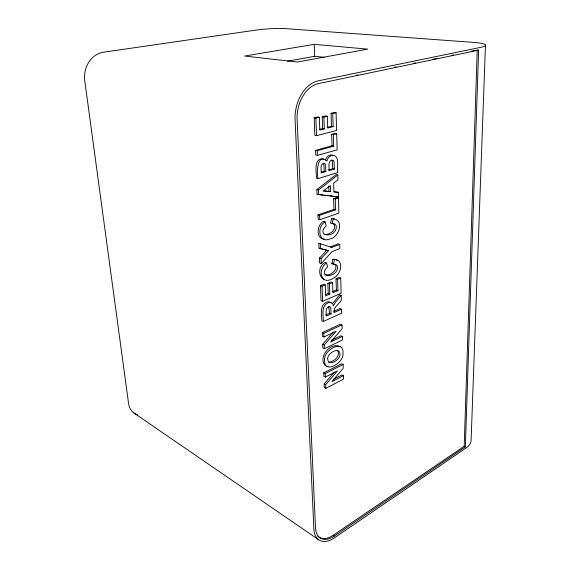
<?xml version="1.0" encoding="UTF-8"?>
<svg xmlns="http://www.w3.org/2000/svg" width="570" height="570" viewBox="0 0 570 570"><rect width="100%" height="100%" fill="white"/><g stroke="black" fill="none" stroke-linecap="round" stroke-linejoin="round"><path stroke-width="0.85" d="M317.711 536.085A25.778 14.485 -61 0 0 333.179 535.294L464.194 446.31L477.225 50.018L478.622 50.132L465.341 446.873L334.326 536.064A25.814 14.478 -61 0 1 315.502 527.692L297.127 119.579A30.908 21.582 -80.1 0 1 318.43 83.598L478.622 50.132M485.462 45.037L471.119 439.962A23.334 12.896 4.7 0 1 466.459 447.699L334.383 537.859A28.122 15.775 -61 0 1 313.849 528.782L295.082 120.071A33.673 23.512 -80.1 0 1 318.331 80.819L480.09 47.488A28.008 3.726 -1.4 0 0 473.934 42.415L286.91 28.721A22.173 2.472 -3 0 0 256.215 30.053L103.598 52.205A25.137 21.81 89.8 0 0 84.795 81.011L128.556 403.361A21.874 16.124 -55.6 0 0 137.719 414.832M334.334 218.816L331.583 218.488L330.529 223.091L334.697 223.882L336.036 225.349A4.631 3.121 -72.8 0 1 336.008 229.09C333.058 238.531 315.73 235.802 326.211 225.841L325.142 221.865L323.518 221.374C316.956 224.765 315.353 238.424 324.366 239.179M332.153 223.583L333.208 218.965C344.594 219.628 338.958 237.448 330.251 238.802C318.267 244.259 316.656 226.205 325.142 221.865M332.859 259.272C344.993 258.659 341.273 274.405 333.621 278.067C321.216 286.632 314.305 268.905 324.957 262.435L326.553 262.998L327.6 266.781C317.319 277.006 334.469 278.588 337.191 269.453A4.539 3.014 -70.5 0 0 337.226 265.841L335.915 264.494L331.826 263.76L332.859 259.272L335.559 259.457L337.476 260.561M333.414 264.316L334.455 259.82M325.491 160.056C326.133 156.957 329.268 154.199 332.538 155.047M332.467 303.717L339.627 294.868L341.195 295.467L341.33 300.248C338.929 304.223 333.151 307.287 333.992 312.609L341.58 309.204L341.694 313.151L323.354 321.466L321.793 320.81C321.886 314.783 319.236 305.435 326.439 302.228C327.971 301.452 330.208 301.502 331.092 303.204M333.486 379.307L341.915 374.939L343.432 375.659L343.525 379.093L325.812 388.362L324.302 387.607L324.166 383.966L334.177 372.189M325.812 388.362L325.677 384.714L337.369 370.942L325.399 377.069L323.881 376.328L323.746 372.809L341.594 363.774L343.119 364.479L343.226 368.227L331.932 381.629L343.432 375.659M331.405 340.262L340.796 335.787L342.342 336.45L342.442 340.019L324.358 348.733L322.82 348.042L322.677 344.252L333.464 331.89M324.358 348.733L324.216 344.943L336.15 331.248L323.924 336.991L322.378 336.307L322.242 332.652L340.461 324.188L342.014 324.829L342.121 328.733L330.6 342.064L342.342 336.45M341.195 295.467L335.944 301.516L333.336 305.848C333.286 303.133 330.358 301.402 328.007 302.848C320.796 306.069 323.454 315.424 323.354 321.466M321.224 263.568L321.038 258.602L328.455 250.736L326.852 250.202L319.442 258.053L319.628 263.005L321.224 263.568L332.004 251.612L339.891 248.577L339.777 244.395L338.167 243.874L330.294 246.867L331.897 247.394L339.777 244.395M326.553 262.998C321.345 266.283 318.858 275.281 324.145 279.464M316.87 189.589L318.516 190.024L337.839 174.976L337.974 179.835L333.649 183.141L333.913 191.947L338.323 192.332L338.452 196.999L317.055 194.349L316.87 189.589L336.186 174.577L337.839 174.976M323.746 372.809L325.27 373.542L343.119 364.479M322.242 332.652L323.788 333.322L342.014 324.829M325.584 315.046L329.503 313.293L331.063 313.928L330.828 308.662L330.621 307.479L329.795 306.696C325.043 306.753 326.211 312.937 326.361 316.044L331.063 313.928M333.949 311.298L340.019 308.584L341.58 309.204M329.802 294.084L328.227 293.479L327.885 283.333L329.467 283.924L329.802 294.084L325.648 295.858L325.263 284.9L323.682 284.302L320.475 285.641L321.038 300.689L322.613 301.309L341.138 293.301L340.71 278.067L339.129 277.497L336.036 278.78L336.371 290.002L337.946 290.593L337.618 279.357L336.036 278.78M337.946 290.593L332.93 292.745L332.609 282.606L331.028 282.022L327.885 283.333M325.463 294.661L328.227 293.479M332.787 291.526L336.371 290.002M337.618 279.357L340.71 278.067M320.475 285.641L322.057 286.24L325.263 284.9M329.467 283.924L332.609 282.606M333.949 209.404L317.982 214.876L318.153 219.272L319.777 219.756L338.901 213.102L338.48 197.918L336.841 197.477L333.621 198.545L333.949 209.404L335.58 209.867L335.26 198.987L333.621 198.545M317.982 214.876L319.613 215.353L335.58 209.867M335.26 198.987L338.48 197.918M318.096 178.595L337.775 172.582C336.3 167.402 340.219 158.439 334.205 155.411C330.621 154.499 327.479 157.783 326.945 161.118C316.906 152.311 316.457 174.342 318.096 178.595L316.443 178.182C316.585 172.81 313.137 157.491 323.447 158.909M321.145 172.154L324.209 171.235L325.869 171.634L325.591 165.343L324.815 163.704L324.116 163.398C319.464 163.811 321.494 169.953 321.266 173.016L325.869 171.634M328.242 170.024L332.723 168.677L334.383 169.069L334.048 161.802L333.222 160.377L332.481 160.106C327.437 160.583 329.346 167.345 329.154 170.644L334.383 169.069M317.412 155.389L337.141 149.832L336.692 133.758L335.01 133.43L331.69 134.306L332.032 145.806L315.566 150.352L315.744 155.019L317.412 155.389L317.241 150.715L315.566 150.352M317.241 150.715L333.714 146.155L333.372 134.634L336.692 133.758M324.309 128.891L322.627 128.571L322.221 116.772L323.917 117.071L324.309 128.891L319.806 130.046L319.357 117.285L317.668 116.985L314.184 117.833L314.839 135.354L316.521 135.689L336.599 130.437L336.108 112.76L334.412 112.475L331.056 113.288L331.448 126.312L327.572 127.31M336.108 112.76L332.752 113.573L333.137 126.626L327.707 128.022L327.33 116.237L325.634 115.945L322.221 116.772M319.62 129.34L322.627 128.571M323.917 117.071L327.33 116.237M314.184 117.833L315.873 118.133L319.357 117.285M356.207 75.24L357.953 74.877M394.518 67.253L396.257 66.889M413.67 63.263L415.416 62.9M432.83 59.273L437.176 58.368M451.982 55.283L453.72 54.919M471.134 51.293L475.487 50.381M287.508 61.204L314.647 56.302L324.259 57.306M314.213 44.339L244.637 56.038L297.369 62.023L367.757 49.141L314.213 44.339L314.647 56.302M328.705 362.199C334.048 361.979 340.881 355.787 337.533 350.336M331.826 263.76L333.022 263.746M324.095 234.655C328.163 234.705 332.909 232.645 334.391 228.599A4.624 3.121 -72.8 0 0 334.412 224.865L332.367 223.162M326.781 366.325L328.12 366.424M323.233 190.694L330.607 191.634L330.422 185.606L323.24 190.986L330.607 191.634M334.034 191.67L338.323 192.332M317.055 194.349L323.069 195.026M324.786 195.218L328.22 195.603M329.937 195.795L333.379 196.18M335.096 196.372L338.452 196.999M331.056 113.288L332.752 113.573M331.448 126.312L333.137 126.626M331.69 134.306L333.372 134.634M332.032 145.806L333.714 146.155M331.897 247.394L318.887 243.297L319.072 248.235L326.852 250.202M319.072 248.235L328.455 250.736M331.583 218.488L333.208 218.965M324.622 274.947C328.883 275.766 333.992 272.987 335.602 268.89A4.532 3.014 -70.5 0 0 335.63 265.292L334.882 264.273M318.887 243.297L320.497 243.825L320.675 248.769M319.442 258.053L321.038 258.602M322.677 344.252L324.216 344.943M464.194 446.31L465.341 446.873M324.166 383.966L325.677 384.714M333.179 535.294L334.326 536.064M325.577 365.919C317.269 358.095 330.429 341.344 340.034 346.731M133.893 412.972L318.594 539.705M331.555 159.999L332.381 161.424L332.723 168.677M323.154 163.319L323.931 164.958L324.209 171.235M328.719 306.346L329.503 313.293M319.613 215.353L319.777 219.756M315.873 118.133L316.521 135.689M318.516 190.024L318.694 194.79M322.057 286.24L322.613 301.309M323.788 333.322L323.924 336.991M325.27 373.542L325.399 377.069M328.797 186.048L328.961 191.207M324.579 359.193C323.005 375.024 343.439 363.389 342.983 354.084C344.536 338.202 324.102 349.816 324.579 359.193M327.707 358.494C327.308 367.394 340.034 360.368 339.962 354.683C340.319 345.947 327.565 352.816 327.707 358.494"/></g></svg>
